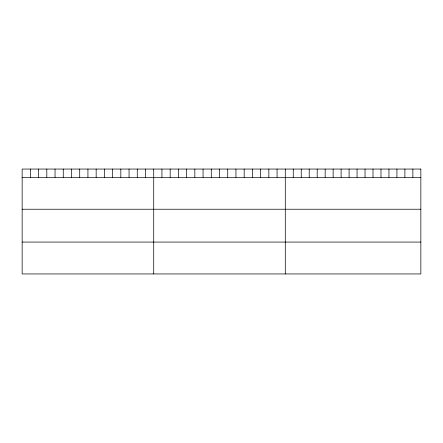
<?xml version="1.0" encoding="UTF-8"?>
<svg xmlns="http://www.w3.org/2000/svg" width="443" height="443" viewBox="0 0 443 443"><rect width="100%" height="100%" fill="white"/><g stroke="black" fill="none" stroke-linecap="round" stroke-linejoin="round"><path stroke-width="0.66" d="M22.15 177.366L420.85 177.366M22.15 209.234L420.85 209.234M22.15 242.072L420.85 242.072M412.876 169.054L412.876 177.366M404.902 169.054L404.902 177.366M396.928 169.054L396.928 177.366M388.954 169.054L388.954 177.366M380.98 169.054L380.98 177.366M373.006 169.054L373.006 177.366M365.032 169.054L365.032 177.366M357.058 169.054L357.058 177.366M349.084 169.054L349.084 177.366M341.11 169.054L341.11 177.366M333.136 169.054L333.136 177.366M325.162 169.054L325.162 177.366M317.188 169.054L317.188 177.366M309.214 169.054L309.214 177.366M301.24 169.054L301.24 177.366M293.266 169.054L293.266 177.366M285.292 169.054L285.292 273.946M277.069 169.054L277.069 177.366M268.846 169.054L268.846 177.366M260.622 169.054L260.622 177.366M252.399 169.054L252.399 177.366M244.176 169.054L244.176 177.366M235.953 169.054L235.953 177.366M227.73 169.054L227.73 177.366M219.506 169.054L219.506 177.366M211.283 169.054L211.283 177.366M203.06 169.054L203.06 177.366M194.837 169.054L194.837 177.366M186.614 169.054L186.614 177.366M178.391 169.054L178.391 177.366M170.167 169.054L170.167 177.366M161.944 169.054L161.944 177.366M153.721 169.054L153.721 273.946M145.498 169.054L145.498 177.366M137.275 169.054L137.275 177.366M129.051 169.054L129.051 177.366M120.828 169.054L120.828 177.366M112.605 169.054L112.605 177.366M104.382 169.054L104.382 177.366M96.159 169.054L96.159 177.366M87.936 169.054L87.936 177.366M79.712 169.054L79.712 177.366M71.489 169.054L71.489 177.366M63.266 169.054L63.266 177.366M55.043 169.054L55.043 177.366M46.82 169.054L46.82 177.366M38.596 169.054L38.596 177.366M30.373 169.054L30.373 177.366M420.85 169.054L22.15 169.054L22.15 273.946L420.85 273.946L420.85 169.054"/></g></svg>
